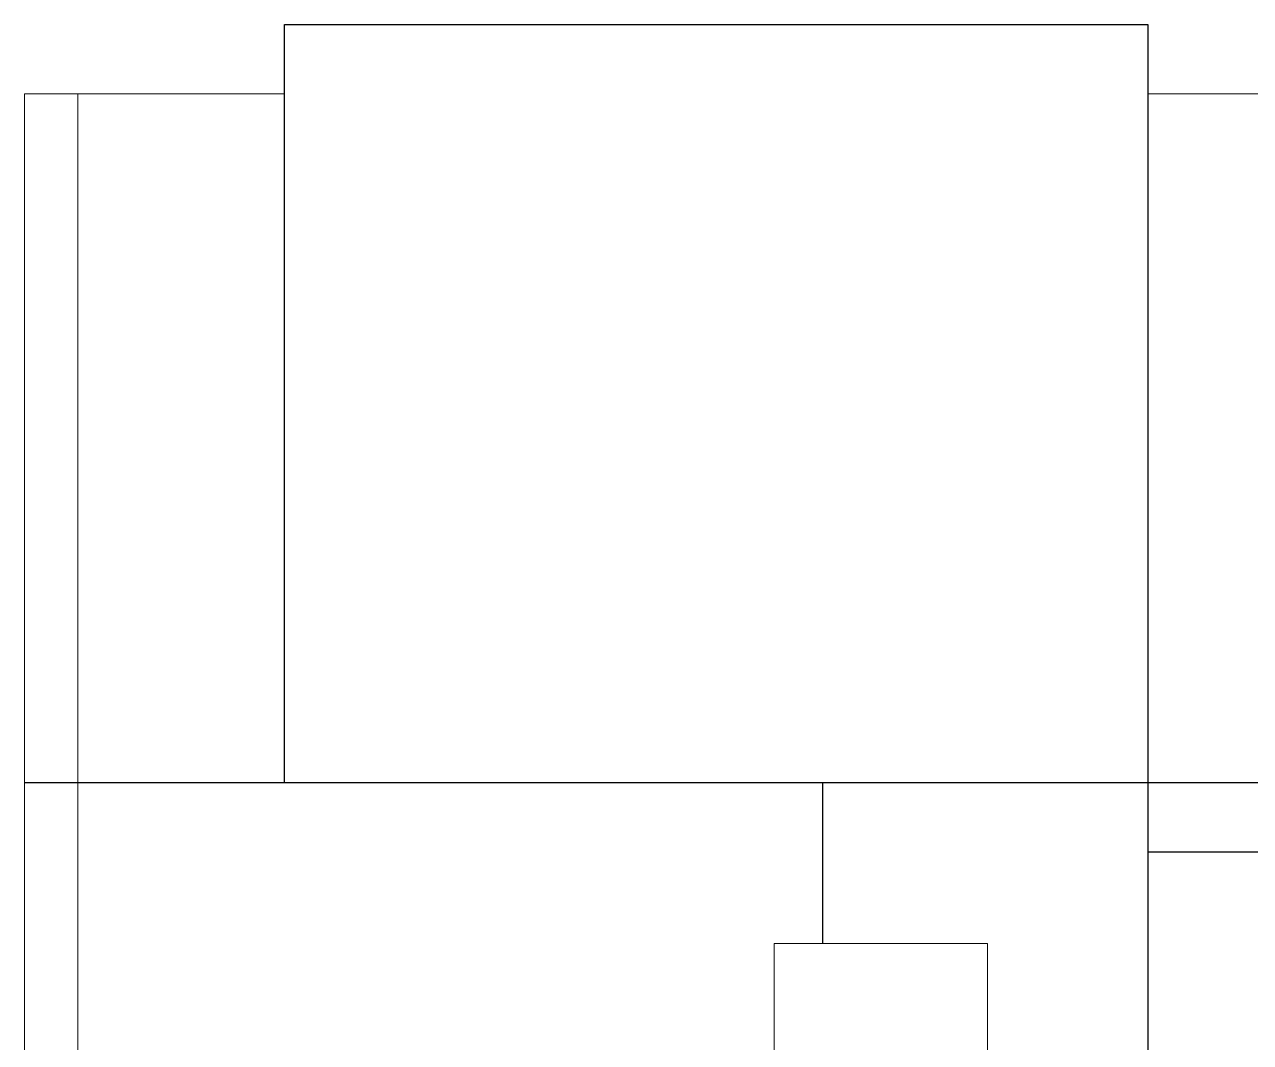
# Model space of a CAD drawing. Header units: millimetres. Extents: x 3468 to 20390, y -976 to 7887.
# Drawn here: x 14313 to 14847, y 4506 to 4949 of the extents above; entities that cross this region are included whole.
import ezdxf

# ---------------------------------------------------------------- set-up
doc = ezdxf.new("R2010")
doc.units = ezdxf.units.MM
doc.layers.add('MURO', color=1, linetype='Continuous', lineweight=25)
doc.layers.add('vetro', color=140, linetype='Continuous', lineweight=15)
doc.layers.add('VERDE_giardino_garden', color=7, linetype='Continuous', lineweight=13, true_color=0x426227)

msp = doc.modelspace()

# ---------------------------------------------------------------- linework, layer by layer
for p, q in [((16474.3, 4619.3), (14313.05, 4619.3)), ((14802.03, 4589.3), (16579.1, 4589.3))]:
    msp.add_line(p, q)
at = {"layer": 'MURO'}
for p, q in [((14426.2, 4949.3), (14802.03, 4949.3)), ((14802.03, 4949.3), (14802.03, 4319.3))]:
    msp.add_line(p, q, dxfattribs=at)
msp.add_lwpolyline([(14660.63, 4549.3), (14660.63, 4619.3), (14426.2, 4619.3), (14426.2, 4949.3)], dxfattribs=at)
at = {"layer": 'VERDE_giardino_garden'}
for p, q in [((14639.38, 4319.3), (14639.38, 4549.3)), ((14639.38, 4549.3), (14732.24, 4549.3)), ((14732.24, 4319.3), (14732.24, 4549.3))]:
    msp.add_line(p, q, dxfattribs=at)
at = {"layer": 'vetro'}
for p, q in [((14313.05, 4319.3), (14313.05, 4919.15)), ((14313.05, 4919.15), (14336.22, 4919.15)), ((14336.22, 4919.15), (14336.22, 4319.3)), ((14336.22, 4919.15), (14426.2, 4919.15)), ((14426.2, 4919.15), (14426.2, 4619.3)), ((15219.19, 4919.15), (14802.03, 4919.15)), ((14802.03, 4919.15), (14802.03, 4319.3)), ((14426.2, 4619.3), (14660.63, 4619.3)), ((14660.63, 4619.3), (14660.63, 4549.3))]:
    msp.add_line(p, q, dxfattribs=at)

doc.saveas('drawing.dxf')
